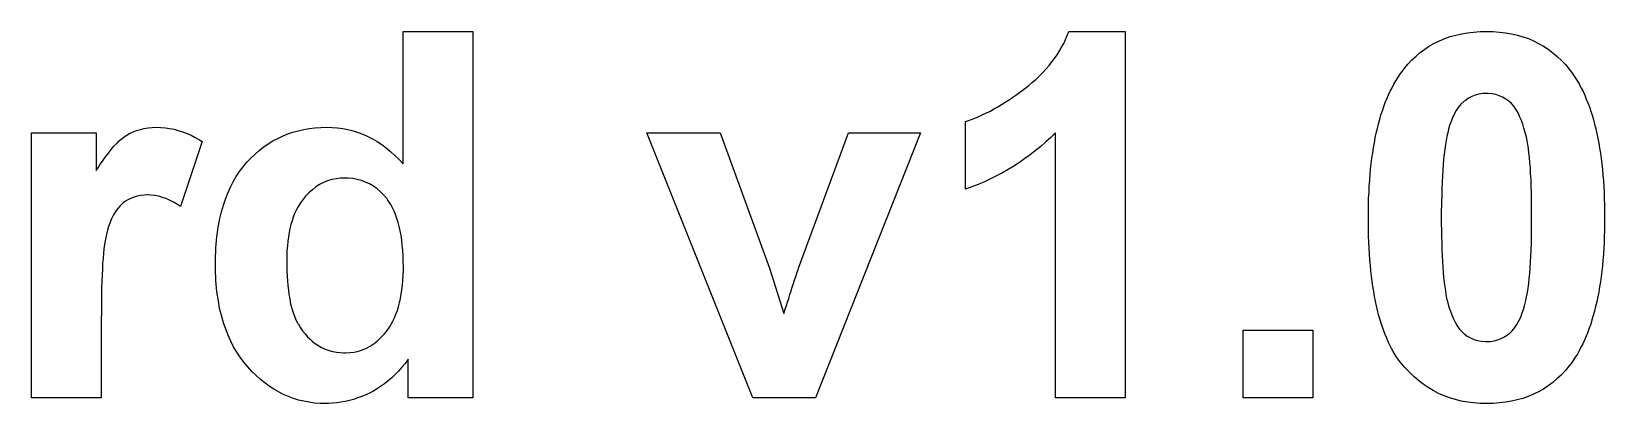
# Model space of a CAD drawing. Extents: x 99.3 to 188.9, y -147 to -56.
# Drawn here: x 148.6 to 156, y -82.74 to -80.98 of the extents above; entities that cross this region are included whole.
import ezdxf

# ---------------------------------------------------------------- set-up
doc = ezdxf.new("R2010")
doc.units = 0
doc.layers.add('BLACK', color=7, linetype='CONTINUOUS')

msp = doc.modelspace()

# ---------------------------------------------------------------- linework, layer by layer
at = {"layer": 'BLACK', "linetype": 'CONTINUOUS'}
for p, q in [((150.349, -81.6082), (150.349, -80.9837)), ((150.349, -80.9837), (150.677, -80.9837)), ((150.677, -80.9837), (150.677, -82.711)), ((153.447, -81.0581), (153.457, -81.04)), ((153.457, -81.04), (153.465, -81.0215)), ((153.465, -81.0215), (153.473, -81.0028)), ((153.473, -81.0028), (153.481, -80.9837)), ((153.481, -80.9837), (153.747, -80.9837)), ((153.747, -80.9837), (153.747, -82.711)), ((155.179, -81.0523), (155.202, -81.0393)), ((155.202, -81.0393), (155.226, -81.0276)), ((155.226, -81.0276), (155.25, -81.0173)), ((155.25, -81.0173), (155.276, -81.0084)), ((155.276, -81.0084), (155.302, -81.0009)), ((155.302, -81.0009), (155.329, -80.9947)), ((155.329, -80.9947), (155.357, -80.9899)), ((155.357, -80.9899), (155.386, -80.9865)), ((155.386, -80.9865), (155.416, -80.9844)), ((155.416, -80.9844), (155.447, -80.9837)), ((155.447, -80.9837), (155.478, -80.9844)), ((155.478, -80.9844), (155.507, -80.9865)), ((155.507, -80.9865), (155.536, -80.99)), ((155.536, -80.99), (155.564, -80.9948)), ((155.564, -80.9948), (155.592, -81.0011)), ((155.592, -81.0011), (155.618, -81.0088)), ((155.618, -81.0088), (155.644, -81.0178)), ((155.644, -81.0178), (155.668, -81.0282)), ((155.668, -81.0282), (155.692, -81.0401)), ((155.692, -81.0401), (155.715, -81.0533)), ((153.401, -81.1278), (153.414, -81.1108)), ((153.414, -81.1108), (153.426, -81.0936)), ((153.426, -81.0936), (153.437, -81.076)), ((153.437, -81.076), (153.447, -81.0581)), ((155.077, -81.1381), (155.096, -81.1182)), ((155.096, -81.1182), (155.115, -81.0997)), ((155.115, -81.0997), (155.135, -81.0825)), ((155.135, -81.0825), (155.157, -81.0667)), ((155.157, -81.0667), (155.179, -81.0523)), ((155.715, -81.0533), (155.737, -81.0679)), ((155.737, -81.0679), (155.759, -81.0839)), ((155.759, -81.0839), (155.779, -81.1013)), ((155.779, -81.1013), (155.799, -81.1201)), ((155.799, -81.1201), (155.818, -81.1403)), ((153.327, -81.2081), (153.344, -81.1927)), ((153.344, -81.1927), (153.359, -81.1769)), ((153.359, -81.1769), (153.374, -81.1608)), ((153.374, -81.1608), (153.388, -81.1445)), ((153.388, -81.1445), (153.401, -81.1278)), ((155.029, -81.2018), (155.039, -81.1871)), ((155.039, -81.1871), (155.049, -81.173)), ((155.049, -81.173), (155.059, -81.1593)), ((155.059, -81.1593), (155.077, -81.1381)), ((155.818, -81.1403), (155.836, -81.1618)), ((155.836, -81.1618), (155.846, -81.1753)), ((155.846, -81.1753), (155.856, -81.1893)), ((155.856, -81.1893), (155.865, -81.2038)), ((153.237, -81.2804), (153.255, -81.2669)), ((153.255, -81.2669), (153.274, -81.2528)), ((153.274, -81.2528), (153.293, -81.2382)), ((153.293, -81.2382), (153.31, -81.2233)), ((153.31, -81.2233), (153.327, -81.2081)), ((154.986, -81.283), (154.994, -81.2657)), ((154.994, -81.2657), (155.002, -81.2489)), ((155.002, -81.2489), (155.011, -81.2327)), ((155.011, -81.2327), (155.02, -81.2169)), ((155.02, -81.2169), (155.029, -81.2018)), ((155.865, -81.2038), (155.875, -81.2189)), ((155.875, -81.2189), (155.884, -81.2345)), ((155.884, -81.2345), (155.892, -81.2507)), ((155.892, -81.2507), (155.901, -81.2674)), ((155.901, -81.2674), (155.909, -81.2846)), ((153.129, -81.3493), (153.147, -81.3393)), ((153.147, -81.3393), (153.164, -81.3286)), ((153.164, -81.3286), (153.182, -81.3174)), ((153.182, -81.3174), (153.2, -81.3057)), ((153.2, -81.3057), (153.218, -81.2933)), ((153.218, -81.2933), (153.237, -81.2804)), ((154.957, -81.3576), (154.963, -81.3382)), ((154.963, -81.3382), (154.97, -81.3193)), ((154.97, -81.3193), (154.978, -81.3009)), ((154.978, -81.3009), (154.986, -81.283)), ((155.313, -81.3418), (155.304, -81.3564)), ((155.326, -81.3259), (155.313, -81.3418)), ((155.341, -81.313), (155.326, -81.3259)), ((155.347, -81.3085), (155.341, -81.313)), ((155.362, -81.2986), (155.347, -81.3085)), ((155.378, -81.2905), (155.362, -81.2986)), ((155.394, -81.2841), (155.378, -81.2905)), ((155.411, -81.2796), (155.394, -81.2841)), ((155.429, -81.2769), (155.411, -81.2796)), ((155.447, -81.276), (155.429, -81.2769)), ((155.454, -81.2762), (155.447, -81.276)), ((155.472, -81.2778), (155.454, -81.2762)), ((155.49, -81.2812), (155.472, -81.2778)), ((155.506, -81.2865), (155.49, -81.2812)), ((155.522, -81.2935), (155.506, -81.2865)), ((155.538, -81.3023), (155.522, -81.2935)), ((155.552, -81.313), (155.538, -81.3023)), ((155.564, -81.3234), (155.552, -81.313)), ((155.575, -81.336), (155.564, -81.3234)), ((155.585, -81.3509), (155.575, -81.336)), ((155.909, -81.2846), (155.916, -81.3024)), ((155.916, -81.3024), (155.924, -81.3208)), ((155.924, -81.3208), (155.931, -81.3396)), ((155.931, -81.3396), (155.937, -81.359)), ((152.995, -81.4089), (153.011, -81.4035)), ((152.995, -81.7278), (152.995, -81.4089)), ((153.011, -81.4035), (153.027, -81.3975)), ((153.027, -81.3975), (153.044, -81.3909)), ((153.044, -81.3909), (153.061, -81.3837)), ((153.061, -81.3837), (153.077, -81.376)), ((153.077, -81.376), (153.094, -81.3677)), ((153.094, -81.3677), (153.112, -81.3588)), ((153.112, -81.3588), (153.129, -81.3493)), ((154.933, -81.4407), (154.938, -81.4191)), ((154.938, -81.4191), (154.944, -81.3981)), ((154.944, -81.3981), (154.95, -81.3776)), ((154.95, -81.3776), (154.957, -81.3576)), ((155.279, -81.4114), (155.273, -81.4277)), ((155.286, -81.3913), (155.279, -81.4114)), ((155.295, -81.3729), (155.286, -81.3913)), ((155.304, -81.3564), (155.295, -81.3729)), ((155.595, -81.3681), (155.585, -81.3509)), ((155.604, -81.3876), (155.595, -81.3681)), ((155.611, -81.4036), (155.604, -81.3876)), ((155.617, -81.421), (155.611, -81.4036)), ((155.623, -81.4396), (155.617, -81.421)), ((155.937, -81.359), (155.944, -81.379)), ((155.944, -81.379), (155.95, -81.3995)), ((155.95, -81.3995), (155.955, -81.4205)), ((155.955, -81.4205), (155.961, -81.4421)), ((148.6, -81.462), (148.905, -81.462)), ((148.6, -82.711), (148.6, -81.462)), ((148.905, -81.462), (148.905, -81.6385)), ((149.013, -81.4994), (149.03, -81.4856)), ((149.03, -81.4856), (149.046, -81.4745)), ((149.046, -81.4745), (149.062, -81.4653)), ((149.062, -81.4653), (149.078, -81.4574)), ((149.078, -81.4574), (149.095, -81.4507)), ((149.095, -81.4507), (149.113, -81.4452)), ((149.113, -81.4452), (149.131, -81.441)), ((149.131, -81.441), (149.149, -81.4379)), ((149.149, -81.4379), (149.168, -81.4361)), ((149.168, -81.4361), (149.188, -81.4355)), ((149.188, -81.4355), (149.209, -81.4361)), ((149.209, -81.4361), (149.23, -81.4378)), ((149.23, -81.4378), (149.25, -81.4408)), ((149.25, -81.4408), (149.271, -81.4449)), ((149.271, -81.4449), (149.291, -81.4502)), ((149.291, -81.4502), (149.311, -81.4567)), ((149.311, -81.4567), (149.332, -81.4644)), ((149.332, -81.4644), (149.351, -81.4733)), ((149.351, -81.4733), (149.371, -81.4834)), ((149.371, -81.4834), (149.391, -81.4946)), ((149.391, -81.4946), (149.404, -81.5027)), ((149.736, -81.4999), (149.759, -81.4876)), ((149.759, -81.4876), (149.782, -81.4767)), ((149.782, -81.4767), (149.806, -81.467)), ((149.806, -81.467), (149.83, -81.4586)), ((149.83, -81.4586), (149.855, -81.4516)), ((149.855, -81.4516), (149.881, -81.4458)), ((149.881, -81.4458), (149.907, -81.4413)), ((149.907, -81.4413), (149.934, -81.438)), ((149.934, -81.438), (149.961, -81.4361)), ((149.961, -81.4361), (149.989, -81.4355)), ((149.989, -81.4355), (150.015, -81.4361)), ((150.015, -81.4361), (150.04, -81.4382)), ((150.04, -81.4382), (150.065, -81.4415)), ((150.065, -81.4415), (150.089, -81.4463)), ((150.089, -81.4463), (150.113, -81.4523)), ((150.113, -81.4523), (150.137, -81.4598)), ((150.137, -81.4598), (150.16, -81.4685)), ((150.16, -81.4685), (150.183, -81.4786)), ((150.183, -81.4786), (150.205, -81.4901)), ((150.205, -81.4901), (150.227, -81.5029)), ((151.995, -82.711), (151.495, -81.462)), ((151.495, -81.462), (151.84, -81.462)), ((151.84, -81.462), (152.073, -82.0994)), ((152.209, -82.0994), (152.445, -81.462)), ((152.783, -81.462), (152.29, -82.711)), ((152.445, -81.462), (152.783, -81.462)), ((153.396, -81.4834), (153.373, -81.5048)), ((153.419, -81.4612), (153.396, -81.4834)), ((153.419, -82.711), (153.419, -81.4612)), ((154.919, -81.5085), (154.923, -81.4854)), ((154.923, -81.4854), (154.928, -81.4627)), ((154.928, -81.4627), (154.933, -81.4407)), ((155.26, -81.4786), (155.257, -81.4973)), ((155.264, -81.4611), (155.26, -81.4786)), ((155.268, -81.445), (155.264, -81.4611)), ((155.273, -81.4277), (155.268, -81.445)), ((155.629, -81.4595), (155.623, -81.4396)), ((155.635, -81.4816), (155.629, -81.4595)), ((155.638, -81.4981), (155.635, -81.4816)), ((155.961, -81.4421), (155.966, -81.4642)), ((155.966, -81.4642), (155.971, -81.4869)), ((155.971, -81.4869), (155.975, -81.5101)), ((148.948, -81.575), (148.962, -81.5569)), ((148.962, -81.5569), (148.975, -81.5402)), ((148.975, -81.5402), (148.988, -81.5251)), ((148.988, -81.5251), (149.001, -81.5115)), ((149.001, -81.5115), (149.013, -81.4994)), ((149.404, -81.5027), (149.302, -81.8083)), ((149.633, -81.5803), (149.652, -81.5617)), ((149.652, -81.5617), (149.672, -81.5443)), ((149.672, -81.5443), (149.693, -81.5282)), ((149.693, -81.5282), (149.714, -81.5134)), ((149.714, -81.5134), (149.736, -81.4999)), ((150.227, -81.5029), (150.248, -81.5171)), ((150.248, -81.5171), (150.269, -81.5326)), ((150.269, -81.5326), (150.29, -81.5495)), ((150.29, -81.5495), (150.31, -81.5677)), ((150.31, -81.5677), (150.33, -81.5873)), ((153.3, -81.5647), (153.275, -81.5832)), ((153.325, -81.5454), (153.3, -81.5647)), ((153.349, -81.5255), (153.325, -81.5454)), ((153.373, -81.5048), (153.349, -81.5255)), ((154.907, -81.5812), (154.911, -81.5564)), ((154.911, -81.5564), (154.915, -81.5322)), ((154.915, -81.5322), (154.919, -81.5085)), ((155.248, -81.5615), (155.245, -81.5855)), ((155.25, -81.5388), (155.248, -81.5615)), ((155.253, -81.5174), (155.25, -81.5388)), ((155.257, -81.4973), (155.253, -81.5174)), ((155.641, -81.5161), (155.638, -81.4981)), ((155.644, -81.5355), (155.641, -81.5161)), ((155.646, -81.5563), (155.644, -81.5355)), ((155.649, -81.5785), (155.646, -81.5563)), ((155.975, -81.5101), (155.979, -81.5338)), ((155.979, -81.5338), (155.983, -81.5581)), ((155.983, -81.5581), (155.986, -81.583)), ((148.905, -81.6385), (148.915, -81.6232)), ((148.915, -81.6232), (148.924, -81.6086)), ((148.924, -81.6086), (148.934, -81.5947)), ((148.934, -81.5947), (148.948, -81.575)), ((149.564, -81.6675), (149.579, -81.6439)), ((149.579, -81.6439), (149.596, -81.6215)), ((149.596, -81.6215), (149.614, -81.6003)), ((149.614, -81.6003), (149.633, -81.5803)), ((150.33, -81.5873), (150.349, -81.6082)), ((153.196, -81.6342), (153.169, -81.6498)), ((153.223, -81.618), (153.196, -81.6342)), ((153.249, -81.6009), (153.223, -81.618)), ((153.275, -81.5832), (153.249, -81.6009)), ((154.899, -81.6586), (154.901, -81.6322)), ((154.901, -81.6322), (154.904, -81.6064)), ((154.904, -81.6064), (154.907, -81.5812)), ((155.241, -81.6376), (155.239, -81.6655)), ((155.243, -81.6109), (155.241, -81.6376)), ((155.245, -81.5855), (155.243, -81.6109)), ((155.651, -81.6022), (155.649, -81.5785)), ((155.653, -81.6273), (155.651, -81.6022)), ((155.654, -81.6538), (155.653, -81.6273)), ((155.986, -81.583), (155.989, -81.6083)), ((155.989, -81.6083), (155.992, -81.6342)), ((155.992, -81.6342), (155.994, -81.6607)), ((149.536, -81.7182), (149.549, -81.6922)), ((149.549, -81.6922), (149.564, -81.6675)), ((149.938, -81.7167), (149.922, -81.7295)), ((149.956, -81.7055), (149.938, -81.7167)), ((149.974, -81.6961), (149.956, -81.7055)), ((149.993, -81.6884), (149.974, -81.6961)), ((150.013, -81.6823), (149.993, -81.6884)), ((150.033, -81.6781), (150.013, -81.6823)), ((150.054, -81.6755), (150.033, -81.6781)), ((150.075, -81.6746), (150.054, -81.6755)), ((150.09, -81.675), (150.075, -81.6746)), ((150.112, -81.677), (150.09, -81.675)), ((150.133, -81.6808), (150.112, -81.677)), ((150.153, -81.6863), (150.133, -81.6808)), ((150.172, -81.6935), (150.153, -81.6863)), ((150.191, -81.7025), (150.172, -81.6935)), ((150.209, -81.7132), (150.191, -81.7025)), ((150.226, -81.7257), (150.209, -81.7132)), ((153.025, -81.7166), (152.995, -81.7278)), ((153.055, -81.7047), (153.025, -81.7166)), ((153.084, -81.6921), (153.055, -81.7047)), ((153.113, -81.6787), (153.084, -81.6921)), ((153.141, -81.6646), (153.113, -81.6787)), ((153.169, -81.6498), (153.141, -81.6646)), ((154.894, -81.7407), (154.895, -81.7128)), ((154.895, -81.7128), (154.897, -81.6854)), ((154.897, -81.6854), (154.899, -81.6586)), ((155.238, -81.6948), (155.236, -81.7254)), ((155.239, -81.6655), (155.238, -81.6948)), ((155.656, -81.6817), (155.654, -81.6538)), ((155.657, -81.7111), (155.656, -81.6817)), ((155.658, -81.7419), (155.657, -81.7111)), ((155.994, -81.6607), (155.997, -81.6877)), ((155.997, -81.6877), (155.998, -81.7152)), ((155.998, -81.7152), (156, -81.7433)), ((149.031, -81.7917), (149.017, -81.8049)), ((149.04, -81.785), (149.031, -81.7917)), ((149.056, -81.7754), (149.04, -81.785)), ((149.074, -81.7675), (149.056, -81.7754)), ((149.092, -81.7615), (149.074, -81.7675)), ((149.111, -81.7573), (149.092, -81.7615)), ((149.131, -81.7549), (149.111, -81.7573)), ((149.148, -81.7544), (149.131, -81.7549)), ((149.162, -81.7548), (149.148, -81.7544)), ((149.18, -81.7569), (149.162, -81.7548)), ((149.198, -81.7607), (149.18, -81.7569)), ((149.217, -81.7662), (149.198, -81.7607)), ((149.237, -81.7734), (149.217, -81.7662)), ((149.256, -81.7822), (149.237, -81.7734)), ((149.271, -81.79), (149.256, -81.7822)), ((149.287, -81.7987), (149.271, -81.79)), ((149.503, -81.8031), (149.513, -81.7736)), ((149.513, -81.7736), (149.524, -81.7453)), ((149.524, -81.7453), (149.536, -81.7182)), ((149.866, -81.7913), (149.853, -81.812)), ((149.88, -81.7722), (149.866, -81.7913)), ((149.89, -81.7604), (149.88, -81.7722)), ((149.905, -81.7441), (149.89, -81.7604)), ((149.922, -81.7295), (149.905, -81.7441)), ((150.242, -81.7399), (150.226, -81.7257)), ((150.258, -81.7558), (150.242, -81.7399)), ((150.273, -81.7734), (150.258, -81.7558)), ((150.277, -81.7797), (150.273, -81.7734)), ((150.291, -81.8), (150.277, -81.7797)), ((154.892, -81.7692), (154.894, -81.7407)), ((154.892, -81.7982), (154.892, -81.7692)), ((155.236, -81.7574), (155.235, -81.7906)), ((155.235, -81.7906), (155.235, -81.8077)), ((155.236, -81.7254), (155.236, -81.7574)), ((155.659, -81.7742), (155.658, -81.7419)), ((155.659, -81.7908), (155.659, -81.7742)), ((155.659, -81.8079), (155.659, -81.7908)), ((156, -81.7433), (156.001, -81.7719)), ((156.001, -81.7719), (156.002, -81.8011)), ((148.986, -81.8484), (148.977, -81.8667)), ((148.996, -81.832), (148.986, -81.8484)), ((149.006, -81.8175), (148.996, -81.832)), ((149.017, -81.8049), (149.006, -81.8175)), ((149.302, -81.8083), (149.287, -81.7987)), ((149.483, -81.8821), (149.487, -81.8657)), ((149.487, -81.8657), (149.494, -81.8338)), ((149.494, -81.8338), (149.503, -81.8031)), ((149.832, -81.8586), (149.826, -81.8757)), ((149.838, -81.8423), (149.832, -81.8586)), ((149.845, -81.8268), (149.838, -81.8423)), ((149.853, -81.812), (149.845, -81.8268)), ((150.299, -81.8148), (150.291, -81.8)), ((150.306, -81.8305), (150.299, -81.8148)), ((150.313, -81.8472), (150.306, -81.8305)), ((150.32, -81.8649), (150.313, -81.8472)), ((150.325, -81.8836), (150.32, -81.8649)), ((154.891, -81.8277), (154.892, -81.7982)), ((154.891, -81.8577), (154.891, -81.8277)), ((154.891, -81.8611), (154.891, -81.8577)), ((154.891, -81.8884), (154.891, -81.8611)), ((155.235, -81.8077), (155.234, -81.8252)), ((155.234, -81.8252), (155.234, -81.843)), ((155.234, -81.843), (155.234, -81.8611)), ((155.234, -81.8611), (155.234, -81.8792)), ((155.659, -81.8252), (155.659, -81.8079)), ((155.659, -81.843), (155.659, -81.8252)), ((155.659, -81.8611), (155.659, -81.843)), ((155.659, -81.8792), (155.659, -81.8611)), ((156.002, -81.8011), (156.002, -81.8308)), ((156.002, -81.8308), (156.002, -81.8611)), ((156.002, -81.8611), (156.002, -81.8913)), ((148.956, -81.9267), (148.951, -81.9468)), ((148.958, -81.9206), (148.956, -81.9267)), ((148.963, -81.9032), (148.958, -81.9206)), ((148.969, -81.8869), (148.963, -81.9032)), ((148.977, -81.8667), (148.969, -81.8869)), ((149.473, -81.9506), (149.475, -81.933)), ((149.475, -81.933), (149.477, -81.9158)), ((149.477, -81.9158), (149.48, -81.8988)), ((149.48, -81.8988), (149.483, -81.8821)), ((149.812, -81.9313), (149.809, -81.9513)), ((149.816, -81.912), (149.812, -81.9313)), ((149.821, -81.8934), (149.816, -81.912)), ((149.826, -81.8757), (149.821, -81.8934)), ((150.33, -81.9032), (150.325, -81.8836)), ((150.335, -81.9238), (150.33, -81.9032)), ((150.339, -81.9454), (150.335, -81.9238)), ((154.892, -81.9184), (154.891, -81.8884)), ((154.892, -81.9478), (154.892, -81.9184)), ((155.234, -81.8792), (155.234, -81.8969)), ((155.234, -81.8969), (155.235, -81.9143)), ((155.235, -81.9143), (155.235, -81.9314)), ((155.235, -81.9314), (155.235, -81.9481)), ((155.659, -81.897), (155.659, -81.8792)), ((155.659, -81.9145), (155.659, -81.897)), ((155.659, -81.9316), (155.659, -81.9145)), ((155.659, -81.9484), (155.659, -81.9316)), ((156.002, -81.9209), (156.001, -81.95)), ((156.002, -81.8913), (156.002, -81.9209)), ((148.941, -82.0083), (148.939, -82.0296)), ((148.944, -81.9886), (148.941, -82.0083)), ((148.947, -81.9706), (148.944, -81.9886)), ((148.951, -81.9468), (148.947, -81.9706)), ((149.467, -82.0239), (149.468, -82.0051)), ((149.468, -82.0051), (149.469, -81.9867)), ((149.469, -81.9867), (149.471, -81.9685)), ((149.471, -81.9685), (149.473, -81.9506)), ((149.804, -81.9937), (149.802, -82.016)), ((149.806, -81.9721), (149.804, -81.9937)), ((149.809, -81.9513), (149.806, -81.9721)), ((150.342, -81.968), (150.339, -81.9454)), ((150.345, -81.9916), (150.342, -81.968)), ((150.347, -82.0161), (150.345, -81.9916)), ((154.893, -81.9767), (154.892, -81.9478)), ((154.895, -82.0049), (154.893, -81.9767)), ((154.896, -82.0326), (154.895, -82.0049)), ((155.235, -81.9481), (155.236, -81.9804)), ((155.236, -81.9804), (155.237, -82.0112)), ((155.237, -82.0112), (155.238, -82.0407)), ((155.655, -82.0422), (155.657, -82.0123)), ((155.657, -82.0123), (155.658, -81.981)), ((155.658, -81.981), (155.659, -81.9484)), ((155.998, -82.0067), (155.997, -82.0342)), ((156, -81.9786), (155.998, -82.0067)), ((156.001, -81.95), (156, -81.9786)), ((148.935, -82.0773), (148.934, -82.1036)), ((148.937, -82.0526), (148.935, -82.0773)), ((148.939, -82.0296), (148.937, -82.0526)), ((149.466, -82.0429), (149.467, -82.0239)), ((149.466, -82.0623), (149.466, -82.0429)), ((149.466, -82.0629), (149.466, -82.0623)), ((149.466, -82.082), (149.466, -82.0629)), ((149.466, -82.1012), (149.466, -82.082)), ((149.802, -82.016), (149.801, -82.039)), ((149.801, -82.039), (149.801, -82.0629)), ((149.801, -82.0629), (149.801, -82.0884)), ((150.349, -82.0417), (150.347, -82.0161)), ((150.349, -82.0682), (150.349, -82.0417)), ((150.35, -82.0957), (150.349, -82.0682)), ((154.898, -82.0596), (154.896, -82.0326)), ((154.9, -82.0861), (154.898, -82.0596)), ((154.903, -82.112), (154.9, -82.0861)), ((155.238, -82.0407), (155.239, -82.0687)), ((155.239, -82.0687), (155.241, -82.0953)), ((155.652, -82.0981), (155.654, -82.0708)), ((155.654, -82.0708), (155.655, -82.0422)), ((155.992, -82.0877), (155.989, -82.1136)), ((155.994, -82.0612), (155.992, -82.0877)), ((155.997, -82.0342), (155.994, -82.0612)), ((148.931, -82.1613), (148.93, -82.1927)), ((148.932, -82.1316), (148.931, -82.1613)), ((148.934, -82.1036), (148.932, -82.1316)), ((149.466, -82.1201), (149.466, -82.1012)), ((149.467, -82.1388), (149.466, -82.1201)), ((149.468, -82.1573), (149.467, -82.1388)), ((149.469, -82.1754), (149.468, -82.1573)), ((149.801, -82.0884), (149.802, -82.1131)), ((149.802, -82.1131), (149.803, -82.1368)), ((149.803, -82.1368), (149.804, -82.1597)), ((149.804, -82.1597), (149.806, -82.1816)), ((150.346, -82.1788), (150.348, -82.156)), ((150.348, -82.156), (150.349, -82.1325)), ((150.349, -82.1325), (150.35, -82.1081)), ((150.35, -82.1081), (150.35, -82.0957)), ((152.073, -82.0994), (152.141, -82.3124)), ((152.185, -82.1723), (152.19, -82.1557)), ((152.19, -82.1557), (152.196, -82.1392)), ((152.196, -82.1392), (152.201, -82.1226)), ((152.201, -82.1226), (152.207, -82.106)), ((152.207, -82.106), (152.209, -82.0994)), ((154.906, -82.1373), (154.903, -82.112)), ((154.909, -82.1621), (154.906, -82.1373)), ((154.912, -82.1862), (154.909, -82.1621)), ((155.241, -82.0953), (155.243, -82.1204)), ((155.243, -82.1204), (155.245, -82.1441)), ((155.245, -82.1441), (155.247, -82.1664)), ((155.645, -82.1719), (155.647, -82.1487)), ((155.647, -82.1487), (155.65, -82.124)), ((155.65, -82.124), (155.652, -82.0981)), ((155.986, -82.139), (155.983, -82.1638)), ((155.989, -82.1136), (155.986, -82.139)), ((148.93, -82.1927), (148.929, -82.2257)), ((148.929, -82.2257), (148.929, -82.2429)), ((149.471, -82.1933), (149.469, -82.1754)), ((149.473, -82.2109), (149.471, -82.1933)), ((149.475, -82.2283), (149.473, -82.2109)), ((149.478, -82.2454), (149.475, -82.2283)), ((149.806, -82.1816), (149.809, -82.2027)), ((149.809, -82.2027), (149.811, -82.2229)), ((149.811, -82.2229), (149.815, -82.2421)), ((150.337, -82.2424), (150.34, -82.222)), ((150.34, -82.222), (150.343, -82.2008)), ((150.343, -82.2008), (150.346, -82.1788)), ((152.164, -82.2418), (152.169, -82.2243)), ((152.169, -82.2243), (152.174, -82.207)), ((152.174, -82.207), (152.175, -82.2053)), ((152.175, -82.2053), (152.18, -82.1888)), ((152.18, -82.1888), (152.185, -82.1723)), ((154.916, -82.2097), (154.912, -82.1862)), ((154.92, -82.2327), (154.916, -82.2097)), ((154.925, -82.255), (154.92, -82.2327)), ((155.247, -82.1664), (155.25, -82.1873)), ((155.25, -82.1873), (155.253, -82.2067)), ((155.253, -82.2067), (155.256, -82.2247)), ((155.256, -82.2247), (155.259, -82.2412)), ((155.632, -82.2518), (155.635, -82.2338)), ((155.635, -82.2338), (155.639, -82.2145)), ((155.639, -82.2145), (155.642, -82.1939)), ((155.642, -82.1939), (155.645, -82.1719)), ((155.97, -82.2351), (155.966, -82.2578)), ((155.975, -82.2119), (155.97, -82.2351)), ((155.979, -82.1881), (155.975, -82.2119)), ((155.983, -82.1638), (155.979, -82.1881)), ((148.929, -82.2429), (148.929, -82.2604)), ((148.929, -82.2604), (148.929, -82.2784)), ((148.929, -82.2784), (148.929, -82.2968)), ((148.929, -82.2968), (148.929, -82.3156)), ((149.481, -82.2622), (149.478, -82.2454)), ((149.484, -82.2788), (149.481, -82.2622)), ((149.487, -82.2951), (149.484, -82.2788)), ((149.495, -82.3268), (149.487, -82.2951)), ((149.815, -82.2421), (149.818, -82.2605)), ((149.818, -82.2605), (149.822, -82.278)), ((149.822, -82.278), (149.827, -82.2945)), ((149.827, -82.2945), (149.834, -82.3177)), ((150.315, -82.3163), (150.322, -82.299)), ((150.322, -82.299), (150.327, -82.2809)), ((150.327, -82.2809), (150.332, -82.2621)), ((150.332, -82.2621), (150.337, -82.2424)), ((152.141, -82.3124), (152.147, -82.293)), ((152.147, -82.293), (152.153, -82.2753)), ((152.153, -82.2753), (152.158, -82.2594)), ((152.158, -82.2594), (152.164, -82.2418)), ((154.929, -82.2768), (154.925, -82.255)), ((154.934, -82.298), (154.929, -82.2768)), ((154.939, -82.3186), (154.934, -82.298)), ((155.259, -82.2412), (155.265, -82.2634)), ((155.265, -82.2634), (155.27, -82.2832)), ((155.27, -82.2832), (155.277, -82.3018)), ((155.277, -82.3018), (155.283, -82.3191)), ((155.608, -82.33), (155.615, -82.3099)), ((155.615, -82.3099), (155.621, -82.2936)), ((155.621, -82.2936), (155.625, -82.2763)), ((155.625, -82.2763), (155.632, -82.2518)), ((155.955, -82.3016), (155.949, -82.3227)), ((155.96, -82.28), (155.955, -82.3016)), ((155.966, -82.2578), (155.96, -82.28)), ((148.929, -82.3156), (148.928, -82.3348)), ((148.928, -82.3348), (148.928, -82.711)), ((149.504, -82.3576), (149.495, -82.3268)), ((149.514, -82.3872), (149.504, -82.3576)), ((149.834, -82.3177), (149.843, -82.3388)), ((149.843, -82.3388), (149.852, -82.358)), ((149.852, -82.358), (149.856, -82.3639)), ((149.856, -82.3639), (149.866, -82.3802)), ((149.866, -82.3802), (149.876, -82.3954)), ((150.27, -82.3975), (150.284, -82.3777)), ((150.284, -82.3777), (150.293, -82.3635)), ((150.293, -82.3635), (150.301, -82.3486)), ((150.301, -82.3486), (150.309, -82.3328)), ((150.309, -82.3328), (150.315, -82.3163)), ((154.945, -82.3386), (154.939, -82.3186)), ((154.951, -82.358), (154.945, -82.3386)), ((154.957, -82.3768), (154.951, -82.358)), ((154.963, -82.395), (154.957, -82.3768)), ((155.283, -82.3191), (155.29, -82.3351)), ((155.29, -82.3351), (155.299, -82.3544)), ((155.299, -82.3544), (155.309, -82.3715)), ((155.309, -82.3715), (155.319, -82.3863)), ((155.567, -82.3953), (155.58, -82.3795)), ((155.58, -82.3795), (155.59, -82.3648)), ((155.59, -82.3648), (155.599, -82.3483)), ((155.599, -82.3483), (155.608, -82.33)), ((155.93, -82.3828), (155.923, -82.4018)), ((155.937, -82.3633), (155.93, -82.3828)), ((155.943, -82.3433), (155.937, -82.3633)), ((155.949, -82.3227), (155.943, -82.3433)), ((149.525, -82.4158), (149.514, -82.3872)), ((149.538, -82.4433), (149.525, -82.4158)), ((149.551, -82.4697), (149.538, -82.4433)), ((149.876, -82.3954), (149.888, -82.4096)), ((149.888, -82.4096), (149.899, -82.4227)), ((149.899, -82.4227), (149.911, -82.4348)), ((149.911, -82.4348), (149.924, -82.4459)), ((149.924, -82.4459), (149.944, -82.4604)), ((150.194, -82.4665), (150.212, -82.455)), ((150.212, -82.455), (150.228, -82.4417)), ((150.228, -82.4417), (150.244, -82.4266)), ((150.244, -82.4266), (150.26, -82.4097)), ((150.26, -82.4097), (150.27, -82.3975)), ((154.301, -82.711), (154.301, -82.3921)), ((154.301, -82.3921), (154.629, -82.3921)), ((154.629, -82.3921), (154.629, -82.711)), ((154.97, -82.4127), (154.963, -82.395)), ((154.977, -82.4297), (154.97, -82.4127)), ((154.984, -82.4462), (154.977, -82.4297)), ((154.992, -82.4621), (154.984, -82.4462)), ((155.319, -82.3863), (155.333, -82.4017)), ((155.333, -82.4017), (155.341, -82.4091)), ((155.341, -82.4091), (155.356, -82.4195)), ((155.356, -82.4195), (155.371, -82.4282)), ((155.371, -82.4282), (155.387, -82.4351)), ((155.387, -82.4351), (155.404, -82.4402)), ((155.404, -82.4402), (155.422, -82.4435)), ((155.422, -82.4435), (155.44, -82.4451)), ((155.44, -82.4451), (155.447, -82.4453)), ((155.447, -82.4453), (155.465, -82.4444)), ((155.465, -82.4444), (155.483, -82.4417)), ((155.483, -82.4417), (155.5, -82.4371)), ((155.5, -82.4371), (155.516, -82.4308)), ((155.516, -82.4308), (155.532, -82.4227)), ((155.532, -82.4227), (155.547, -82.4128)), ((155.547, -82.4128), (155.553, -82.4083)), ((155.553, -82.4083), (155.567, -82.3953)), ((155.9, -82.4555), (155.891, -82.4723)), ((155.908, -82.4381), (155.9, -82.4555)), ((155.916, -82.4202), (155.908, -82.4381)), ((155.923, -82.4018), (155.916, -82.4202)), ((149.566, -82.4951), (149.551, -82.4697)), ((149.582, -82.5194), (149.566, -82.4951)), ((149.6, -82.5427), (149.582, -82.5194)), ((149.944, -82.4604), (149.965, -82.4727)), ((149.965, -82.4727), (149.987, -82.4825)), ((149.987, -82.4825), (150.01, -82.49)), ((150.01, -82.49), (150.035, -82.4951)), ((150.035, -82.4951), (150.052, -82.4972)), ((150.052, -82.4972), (150.069, -82.4983)), ((150.069, -82.4983), (150.078, -82.4984)), ((150.078, -82.4984), (150.099, -82.4975)), ((150.099, -82.4975), (150.119, -82.4949)), ((150.119, -82.4949), (150.139, -82.4904)), ((150.139, -82.4904), (150.158, -82.4842)), ((150.158, -82.4842), (150.176, -82.4762)), ((150.176, -82.4762), (150.194, -82.4665)), ((150.372, -82.5287), (150.358, -82.5482)), ((150.372, -82.711), (150.372, -82.5287)), ((155, -82.4773), (154.992, -82.4621)), ((155.008, -82.492), (155, -82.4773)), ((155.025, -82.5197), (155.008, -82.492)), ((155.044, -82.5449), (155.025, -82.5197)), ((155.864, -82.5195), (155.855, -82.5342)), ((155.874, -82.5043), (155.864, -82.5195)), ((155.883, -82.4886), (155.874, -82.5043)), ((155.891, -82.4723), (155.883, -82.4886)), ((149.618, -82.5648), (149.6, -82.5427)), ((149.637, -82.5858), (149.618, -82.5648)), ((149.657, -82.6053), (149.637, -82.5858)), ((149.677, -82.6235), (149.657, -82.6053)), ((150.311, -82.6007), (150.295, -82.6163)), ((150.327, -82.5842), (150.311, -82.6007)), ((150.343, -82.5667), (150.327, -82.5842)), ((150.358, -82.5482), (150.343, -82.5667)), ((155.063, -82.5682), (155.044, -82.5449)), ((155.084, -82.5901), (155.063, -82.5682)), ((155.105, -82.6104), (155.084, -82.5901)), ((155.798, -82.6031), (155.778, -82.6216)), ((155.816, -82.5832), (155.798, -82.6031)), ((155.834, -82.5619), (155.816, -82.5832)), ((155.845, -82.5483), (155.834, -82.5619)), ((155.855, -82.5342), (155.845, -82.5483)), ((149.698, -82.6404), (149.677, -82.6235)), ((149.719, -82.6559), (149.698, -82.6404)), ((149.741, -82.6701), (149.719, -82.6559)), ((149.763, -82.6829), (149.741, -82.6701)), ((150.206, -82.6799), (150.193, -82.6865)), ((150.224, -82.6691), (150.206, -82.6799)), ((150.243, -82.6573), (150.224, -82.6691)), ((150.261, -82.6446), (150.243, -82.6573)), ((150.278, -82.631), (150.261, -82.6446)), ((150.295, -82.6163), (150.278, -82.631)), ((155.126, -82.6292), (155.105, -82.6104)), ((155.149, -82.6465), (155.126, -82.6292)), ((155.172, -82.6623), (155.149, -82.6465)), ((155.196, -82.6766), (155.172, -82.6623)), ((155.221, -82.6894), (155.196, -82.6766)), ((155.715, -82.669), (155.692, -82.682)), ((155.737, -82.6546), (155.715, -82.669)), ((155.758, -82.6388), (155.737, -82.6546)), ((155.778, -82.6216), (155.758, -82.6388)), ((148.928, -82.711), (148.6, -82.711)), ((149.786, -82.6944), (149.763, -82.6829)), ((149.809, -82.7045), (149.786, -82.6944)), ((149.833, -82.7133), (149.809, -82.7045)), ((149.857, -82.7207), (149.833, -82.7133)), ((149.881, -82.7268), (149.857, -82.7207)), ((149.906, -82.7315), (149.881, -82.7268)), ((149.932, -82.7349), (149.906, -82.7315)), ((149.958, -82.7369), (149.932, -82.7349)), ((149.984, -82.7376), (149.958, -82.7369)), ((149.997, -82.7374), (149.984, -82.7376)), ((150.017, -82.7363), (149.997, -82.7374)), ((150.037, -82.7344), (150.017, -82.7363)), ((150.056, -82.7315), (150.037, -82.7344)), ((150.076, -82.7278), (150.056, -82.7315)), ((150.096, -82.7232), (150.076, -82.7278)), ((150.115, -82.7176), (150.096, -82.7232)), ((150.135, -82.7112), (150.115, -82.7176)), ((150.154, -82.7039), (150.135, -82.7112)), ((150.173, -82.6956), (150.154, -82.7039)), ((150.193, -82.6865), (150.173, -82.6956)), ((150.677, -82.711), (150.372, -82.711)), ((152.29, -82.711), (151.995, -82.711)), ((153.747, -82.711), (153.419, -82.711)), ((154.629, -82.711), (154.301, -82.711)), ((155.247, -82.7007), (155.221, -82.6894)), ((155.273, -82.7105), (155.247, -82.7007)), ((155.3, -82.7188), (155.273, -82.7105)), ((155.328, -82.7255), (155.3, -82.7188)), ((155.357, -82.7308), (155.328, -82.7255)), ((155.386, -82.7346), (155.357, -82.7308)), ((155.416, -82.7368), (155.386, -82.7346)), ((155.447, -82.7376), (155.416, -82.7368)), ((155.478, -82.7369), (155.447, -82.7376)), ((155.507, -82.7348), (155.478, -82.7369)), ((155.536, -82.7314), (155.507, -82.7348)), ((155.564, -82.7266), (155.536, -82.7314)), ((155.591, -82.7204), (155.564, -82.7266)), ((155.618, -82.7129), (155.591, -82.7204)), ((155.643, -82.704), (155.618, -82.7129)), ((155.668, -82.6937), (155.643, -82.704)), ((155.692, -82.682), (155.668, -82.6937))]:
    msp.add_line(p, q, dxfattribs=at)

doc.saveas('drawing.dxf')
